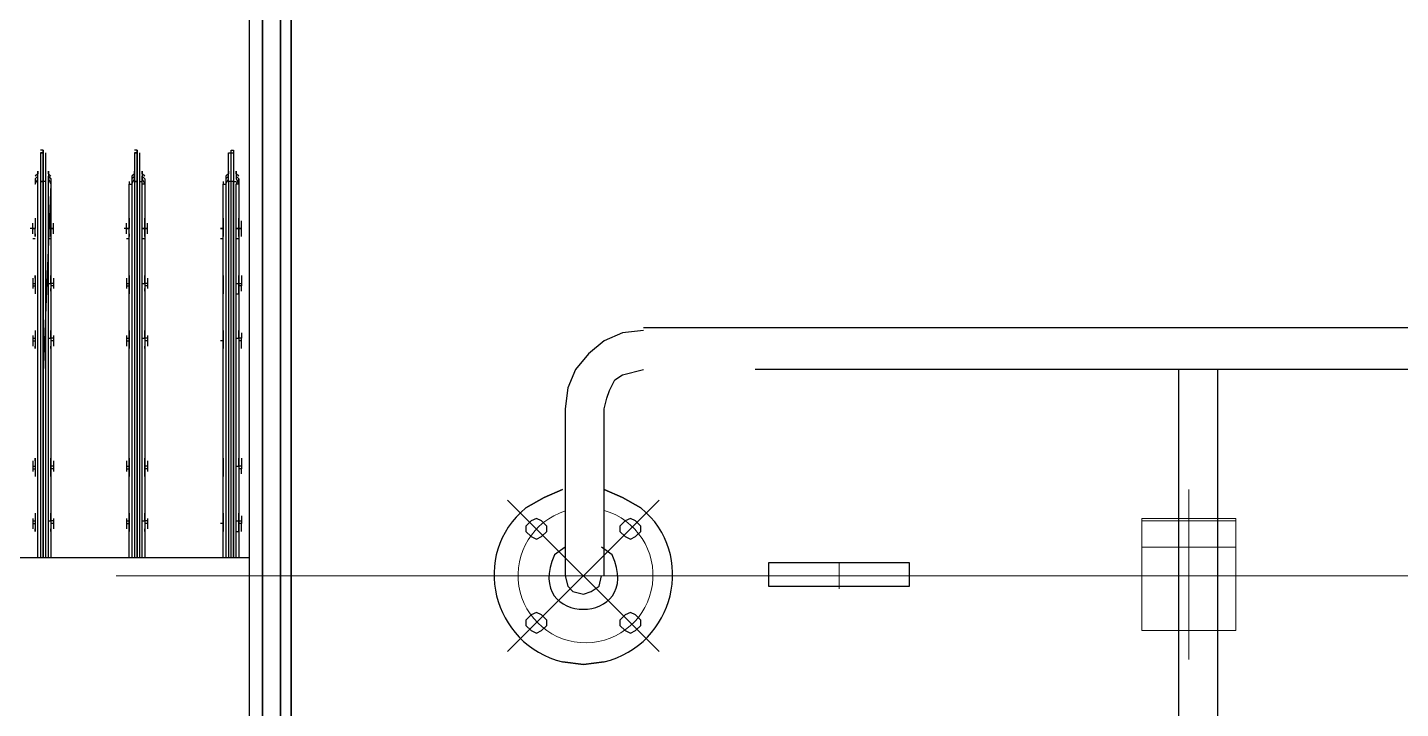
# Model space of a CAD drawing. Header units: metres. Extents: x 532250 to 532639, y 2673852 to 2674172.
# Drawn here: x 532449.909 to 532450.637, y 2674048.313 to 2674048.674 of the extents above; entities that cross this region are included whole.
import ezdxf

# ---------------------------------------------------------------- set-up
doc = ezdxf.new("R2010")
doc.units = ezdxf.units.M
doc.header["$MEASUREMENT"] = 0
doc.linetypes.add('PDF_IMPORT', pattern=[1, 0.8, -0.2])
doc.layers.add('IDT', color=7, linetype='Continuous')

# ---------------------------------------------------------------- blocks, each defined once
blk = doc.blocks.new('IDT')
at = {"layer": 'IDT', "color": 0, "lineweight": 25}
for p, q in [((16.38771, 9.26609), (16.38771, 9.83594)), ((16.40846, 9.26609), (16.40846, 9.83594)), ((16.87873, 9.80413), (16.87873, 8.9452)), ((16.88426, 8.9452), (16.88426, 9.80413)), ((16.88426, 9.80413), (16.88426, 8.9452)), ((16.89394, 8.9452), (16.89394, 9.80413)), ((16.89394, 9.80413), (16.89394, 8.9452)), ((16.90086, 8.9452), (16.90086, 9.80413)), ((16.87873, 8.99637), (16.87873, 9.75434)), ((16.71275, 9.421), (16.72381, 9.42238)), ((16.72381, 9.42238), (16.71275, 9.421)), ((16.72381, 9.42238), (16.73488, 9.421)), ((16.73488, 9.421), (16.72381, 9.42238)), ((16.69615, 9.4044), (16.69339, 9.40164)), ((16.69892, 9.40579), (16.69615, 9.4044)), ((16.70168, 9.4044), (16.69892, 9.40579)), ((16.70445, 9.40164), (16.70168, 9.4044)), ((16.74594, 9.4044), (16.74318, 9.40164)), ((16.74871, 9.40579), (16.74594, 9.4044)), ((16.75148, 9.4044), (16.74871, 9.40579)), ((16.75424, 9.40164), (16.75148, 9.4044)), ((16.69339, 9.40164), (16.69339, 9.39887)), ((16.69339, 9.39887), (16.69615, 9.3961)), ((16.69615, 9.3961), (16.69892, 9.39472)), ((16.69892, 9.39472), (16.70168, 9.3961)), ((16.70168, 9.3961), (16.70445, 9.39887)), ((16.70445, 9.39887), (16.70445, 9.40164)), ((16.74318, 9.40164), (16.74318, 9.39887)), ((16.74318, 9.39887), (16.74594, 9.3961)), ((16.74594, 9.3961), (16.74871, 9.39472)), ((16.74871, 9.39472), (16.75148, 9.3961)), ((16.75148, 9.3961), (16.75424, 9.39887)), ((16.75424, 9.39887), (16.75424, 9.40164)), ((16.62561, 9.38089), (16.55092, 9.38089)), ((16.55092, 9.38089), (16.55092, 9.36844)), ((16.62561, 9.36844), (16.62561, 9.38089)), ((16.71552, 9.38089), (16.71413, 9.37536)), ((16.71967, 9.38365), (16.71552, 9.38089)), ((16.72381, 9.38504), (16.71967, 9.38365)), ((16.72935, 9.38365), (16.72381, 9.38504)), ((16.73211, 9.38089), (16.72935, 9.38365)), ((16.7335, 9.37536), (16.73211, 9.38089)), ((16.71275, 9.37536), (16.71275, 9.28683)), ((16.7335, 9.28683), (16.7335, 9.37536)), ((16.55092, 9.36844), (16.62561, 9.36844)), ((17.21622, 9.36567), (16.90086, 9.36567)), ((16.90639, 9.16788), (16.90639, 9.36567)), ((16.90777, 9.36567), (16.90777, 9.16788)), ((16.90916, 9.1665), (16.90916, 9.36567)), ((16.90916, 9.36567), (16.90916, 9.1665)), ((16.91054, 9.36567), (16.91054, 9.1665)), ((16.91192, 9.1665), (16.91192, 9.36567)), ((16.91331, 9.16788), (16.91331, 9.36567)), ((16.91469, 9.36567), (16.91469, 9.16788)), ((16.95618, 9.16788), (16.95618, 9.36567)), ((16.95757, 9.36567), (16.95757, 9.16788)), ((16.95895, 9.36567), (16.95895, 9.1665)), ((16.96033, 9.36567), (16.96033, 9.1665)), ((16.96033, 9.1665), (16.96033, 9.36567)), ((16.96172, 9.1665), (16.96172, 9.36567)), ((16.9631, 9.16788), (16.9631, 9.36567)), ((16.96448, 9.36567), (16.96448, 9.16788)), ((17.00598, 9.16788), (17.00598, 9.36567)), ((17.00736, 9.36567), (17.00736, 9.16788)), ((17.00874, 9.36567), (17.00874, 9.1665)), ((17.01013, 9.1665), (17.01013, 9.36567)), ((17.01013, 9.36567), (17.01013, 9.1665)), ((17.01151, 9.1665), (17.01151, 9.36567)), ((17.01289, 9.36567), (17.01289, 9.16788)), ((16.7086, 9.36429), (16.71413, 9.36014)), ((16.7335, 9.36014), (16.73903, 9.36429)), ((16.69615, 9.35461), (16.69339, 9.35184)), ((16.69339, 9.35184), (16.69339, 9.34908)), ((16.69892, 9.35599), (16.69615, 9.35461)), ((16.70168, 9.35461), (16.69892, 9.35599)), ((16.70445, 9.35184), (16.70168, 9.35461)), ((16.70445, 9.34908), (16.70445, 9.35184)), ((16.74594, 9.35461), (16.74318, 9.35184)), ((16.74318, 9.35184), (16.74318, 9.34908)), ((16.74871, 9.35599), (16.74594, 9.35461)), ((16.75148, 9.35461), (16.74871, 9.35599)), ((16.75424, 9.35184), (16.75148, 9.35461)), ((16.75424, 9.34908), (16.75424, 9.35184)), ((16.90501, 9.35184), (16.90501, 9.35046)), ((16.90777, 9.35184), (16.90639, 9.35184)), ((16.90639, 9.35184), (16.90639, 9.34769)), ((16.91469, 9.34769), (16.91469, 9.35184)), ((16.91469, 9.35184), (16.91469, 9.35046)), ((16.95618, 9.34769), (16.95618, 9.35184)), ((16.95618, 9.35184), (16.95618, 9.35046)), ((16.96448, 9.34631), (16.96448, 9.35184)), ((16.96448, 9.35184), (16.96448, 9.35046)), ((17.00598, 9.34769), (17.00598, 9.35184)), ((17.00598, 9.35184), (17.00598, 9.35046)), ((17.01428, 9.34631), (17.01428, 9.35184)), ((17.01428, 9.35184), (17.01428, 9.35046)), ((16.69339, 9.34908), (16.69615, 9.34631)), ((16.69615, 9.34631), (16.69892, 9.34493)), ((16.69892, 9.34493), (16.70168, 9.34631)), ((16.70168, 9.34631), (16.70445, 9.34908)), ((16.74318, 9.34908), (16.74594, 9.34631)), ((16.74594, 9.34631), (16.74871, 9.34493)), ((16.74871, 9.34493), (16.75148, 9.34631)), ((16.75148, 9.34631), (16.75424, 9.34908)), ((16.90501, 9.35046), (16.90501, 9.34769)), ((16.90501, 9.34631), (16.90501, 9.34769)), ((16.90501, 9.34769), (16.90639, 9.34769)), ((16.90639, 9.34631), (16.90501, 9.34631)), ((16.90501, 9.34493), (16.90501, 9.34631)), ((16.90501, 9.34354), (16.90501, 9.34493)), ((16.90639, 9.34769), (16.90639, 9.34631)), ((16.90777, 9.34631), (16.90639, 9.34631)), ((16.90639, 9.34631), (16.90639, 9.34216)), ((16.91469, 9.35046), (16.91469, 9.34769)), ((16.91469, 9.34631), (16.91469, 9.34769)), ((16.91469, 9.34769), (16.91607, 9.34769)), ((16.91469, 9.34631), (16.91469, 9.34769)), ((16.91469, 9.34216), (16.91469, 9.34631)), ((16.91469, 9.34493), (16.91469, 9.34631)), ((16.91469, 9.34354), (16.91469, 9.34493)), ((16.9548, 9.34769), (16.9548, 9.35046)), ((16.9548, 9.34631), (16.9548, 9.34769)), ((16.9548, 9.34769), (16.95618, 9.34769)), ((16.9548, 9.34493), (16.9548, 9.34631)), ((16.9548, 9.34631), (16.95618, 9.34631)), ((16.95618, 9.34631), (16.95618, 9.34769)), ((16.95757, 9.34631), (16.95618, 9.34631)), ((16.95618, 9.34631), (16.95618, 9.34216)), ((16.95618, 9.34493), (16.95618, 9.34354)), ((16.96587, 9.34769), (16.96448, 9.34769)), ((16.96448, 9.34216), (16.96448, 9.34631)), ((16.96587, 9.34631), (16.96448, 9.34631)), ((16.96448, 9.34354), (16.96448, 9.34493)), ((16.96587, 9.34769), (16.96587, 9.35046)), ((16.96587, 9.34631), (16.96587, 9.34769)), ((16.96587, 9.34493), (16.96587, 9.34631)), ((17.00459, 9.34769), (17.00459, 9.35046)), ((17.00459, 9.34631), (17.00459, 9.34769)), ((17.00459, 9.34769), (17.00598, 9.34769)), ((17.00459, 9.34493), (17.00459, 9.34631)), ((17.00459, 9.34631), (17.00598, 9.34631)), ((17.00598, 9.34631), (17.00598, 9.34769)), ((17.00736, 9.34631), (17.00598, 9.34631)), ((17.00598, 9.34631), (17.00598, 9.34216)), ((17.00598, 9.34493), (17.00598, 9.34354)), ((17.01566, 9.34769), (17.01428, 9.34769)), ((17.01428, 9.34216), (17.01428, 9.34631)), ((17.01566, 9.34631), (17.01428, 9.34631)), ((17.01428, 9.34354), (17.01428, 9.34493)), ((17.01566, 9.34769), (17.01566, 9.35046)), ((17.01566, 9.34631), (17.01566, 9.34769)), ((17.01566, 9.34493), (17.01566, 9.34631)), ((16.70307, 9.33386), (16.69339, 9.33939)), ((16.69339, 9.33939), (16.70307, 9.33386)), ((16.75424, 9.33939), (16.74456, 9.33386)), ((16.74456, 9.33386), (16.75424, 9.33939)), ((16.71275, 9.32971), (16.70307, 9.33386)), ((16.70307, 9.33386), (16.71275, 9.32971)), ((16.74456, 9.33386), (16.73488, 9.32971)), ((16.73488, 9.32971), (16.74456, 9.33386)), ((16.90639, 9.31726), (16.90639, 9.3228)), ((16.91469, 9.31726), (16.91469, 9.3228)), ((16.95618, 9.3228), (16.95618, 9.31865)), ((16.96448, 9.31726), (16.96448, 9.3228)), ((17.00598, 9.3228), (17.00598, 9.31865)), ((17.01428, 9.31726), (17.01428, 9.3228)), ((16.90501, 9.32141), (16.90501, 9.32003)), ((16.90501, 9.32003), (16.90501, 9.31865)), ((16.90501, 9.31726), (16.90501, 9.31865)), ((16.90501, 9.31865), (16.90639, 9.31865)), ((16.90501, 9.3145), (16.90501, 9.31726)), ((16.90501, 9.31726), (16.90639, 9.31726)), ((16.90501, 9.31311), (16.90501, 9.3145)), ((16.90777, 9.31726), (16.90639, 9.31726)), ((16.90639, 9.31726), (16.90639, 9.31311)), ((16.91469, 9.32141), (16.91469, 9.32003)), ((16.91469, 9.32003), (16.91469, 9.31865)), ((16.91469, 9.31865), (16.91469, 9.3145)), ((16.91469, 9.31311), (16.91469, 9.31726)), ((16.91469, 9.3145), (16.91469, 9.31311)), ((16.9548, 9.31865), (16.9548, 9.32003)), ((16.9548, 9.31726), (16.9548, 9.31865)), ((16.9548, 9.31865), (16.95618, 9.31865)), ((16.9548, 9.3145), (16.9548, 9.31726)), ((16.9548, 9.31726), (16.95618, 9.31726)), ((16.95618, 9.32141), (16.95618, 9.32003)), ((16.95618, 9.31865), (16.95618, 9.31726)), ((16.95618, 9.31726), (16.95618, 9.31311)), ((16.95618, 9.31311), (16.95618, 9.3145)), ((16.96448, 9.32003), (16.96448, 9.32141)), ((16.96587, 9.31865), (16.96448, 9.31865)), ((16.96448, 9.31311), (16.96448, 9.31726)), ((16.96587, 9.31726), (16.96448, 9.31726)), ((16.96448, 9.3145), (16.96448, 9.31311)), ((16.96587, 9.31865), (16.96587, 9.32003)), ((16.96587, 9.31726), (16.96587, 9.31865)), ((16.96587, 9.3145), (16.96587, 9.31726)), ((17.00459, 9.31865), (17.00459, 9.32003)), ((17.00459, 9.31726), (17.00459, 9.31865)), ((17.00459, 9.31865), (17.00598, 9.31865)), ((17.00459, 9.3145), (17.00459, 9.31726)), ((17.00459, 9.31726), (17.00598, 9.31726)), ((17.00598, 9.32141), (17.00598, 9.32003)), ((17.00598, 9.31865), (17.00598, 9.31726)), ((17.00598, 9.31726), (17.00598, 9.31311)), ((17.00598, 9.31311), (17.00598, 9.3145)), ((17.01428, 9.32003), (17.01428, 9.32141)), ((17.01566, 9.31865), (17.01428, 9.31865)), ((17.01428, 9.31311), (17.01428, 9.31726)), ((17.01566, 9.31726), (17.01428, 9.31726)), ((17.01428, 9.3145), (17.01428, 9.31311)), ((17.01566, 9.31865), (17.01566, 9.32003)), ((17.01566, 9.31726), (17.01566, 9.31865)), ((17.01566, 9.3145), (17.01566, 9.31726)), ((16.71275, 9.28683), (16.71137, 9.2813)), ((16.73211, 9.27577), (16.7335, 9.28683)), ((16.71137, 9.2813), (16.70998, 9.27715)), ((16.70722, 9.27162), (16.70307, 9.26885)), ((16.70998, 9.27715), (16.70722, 9.27162)), ((16.72796, 9.26609), (16.73211, 9.27577)), ((16.70307, 9.26885), (16.692, 9.26609)), ((16.72105, 9.25779), (16.72796, 9.26609)), ((16.71275, 9.25087), (16.72105, 9.25779)), ((16.70307, 9.24672), (16.71275, 9.25087)), ((16.90501, 9.25502), (16.90501, 9.25364)), ((16.90501, 9.25364), (16.90501, 9.25087)), ((16.90501, 9.25087), (16.90501, 9.24949)), ((16.90501, 9.25087), (16.90639, 9.25087)), ((16.90501, 9.24949), (16.90639, 9.24949)), ((16.90501, 9.24811), (16.90501, 9.24949)), ((16.90639, 9.25087), (16.90639, 9.25502)), ((16.90639, 9.24949), (16.90639, 9.25087)), ((16.90777, 9.24949), (16.90639, 9.24949)), ((16.90639, 9.24949), (16.90639, 9.24534)), ((16.91469, 9.25087), (16.91469, 9.25502)), ((16.91469, 9.24949), (16.91469, 9.25087)), ((16.91469, 9.24949), (16.91469, 9.25087)), ((16.91469, 9.25087), (16.91607, 9.25087)), ((16.91469, 9.24534), (16.91469, 9.24949)), ((16.9548, 9.25087), (16.9548, 9.25364)), ((16.9548, 9.24949), (16.9548, 9.25087)), ((16.9548, 9.25087), (16.95618, 9.25087)), ((16.9548, 9.24811), (16.9548, 9.24949)), ((16.9548, 9.24949), (16.95618, 9.24949)), ((16.95618, 9.24949), (16.95618, 9.25502)), ((16.95618, 9.25502), (16.95618, 9.25364)), ((16.95757, 9.24949), (16.95618, 9.24949)), ((16.95618, 9.24949), (16.95618, 9.24534)), ((16.96448, 9.25087), (16.96448, 9.25502)), ((16.96448, 9.25502), (16.96448, 9.25364)), ((16.96448, 9.24534), (16.96448, 9.25087)), ((16.96587, 9.25087), (16.96448, 9.25087)), ((16.96587, 9.24949), (16.96448, 9.24949)), ((16.96587, 9.25087), (16.96587, 9.25364)), ((16.96587, 9.24949), (16.96587, 9.25087)), ((16.96587, 9.24811), (16.96587, 9.24949)), ((17.00459, 9.25087), (17.00459, 9.25364)), ((17.00459, 9.24949), (17.00459, 9.25087)), ((17.00459, 9.25087), (17.00598, 9.25087)), ((17.00459, 9.24811), (17.00459, 9.24949)), ((17.00459, 9.24949), (17.00598, 9.24949)), ((17.00598, 9.24949), (17.00598, 9.25502)), ((17.00598, 9.25502), (17.00598, 9.25364)), ((17.00736, 9.24949), (17.00598, 9.24949)), ((17.00598, 9.24949), (17.00598, 9.24534)), ((17.01428, 9.25087), (17.01428, 9.25502)), ((17.01428, 9.25502), (17.01428, 9.25364)), ((17.01428, 9.24534), (17.01428, 9.25087)), ((17.01566, 9.25087), (17.01428, 9.25087)), ((17.01566, 9.24949), (17.01428, 9.24949)), ((17.01566, 9.25087), (17.01566, 9.25364)), ((17.01566, 9.24949), (17.01566, 9.25087)), ((17.01566, 9.24811), (17.01566, 9.24949)), ((14.96445, 9.24396), (16.692, 9.24396)), ((16.692, 9.24534), (16.70307, 9.24672)), ((16.90501, 9.24672), (16.90501, 9.24811)), ((16.91469, 9.24672), (16.91469, 9.24811)), ((16.95618, 9.24811), (16.95618, 9.24672)), ((16.96448, 9.24672), (16.96448, 9.24811)), ((17.00598, 9.24811), (17.00598, 9.24672)), ((17.01428, 9.24672), (17.01428, 9.24811)), ((16.90501, 9.22459), (16.90501, 9.22321)), ((16.90501, 9.22321), (16.90501, 9.22183)), ((16.90501, 9.22044), (16.90501, 9.22183)), ((16.90501, 9.22183), (16.90639, 9.22183)), ((16.90639, 9.22044), (16.90501, 9.22044)), ((16.90501, 9.21768), (16.90501, 9.22044)), ((16.90777, 9.22598), (16.90639, 9.22598)), ((16.90639, 9.22598), (16.90639, 9.22183)), ((16.90639, 9.22183), (16.90639, 9.22044)), ((16.90777, 9.22044), (16.90639, 9.22044)), ((16.90639, 9.22044), (16.90639, 9.21629)), ((16.91469, 9.22183), (16.91469, 9.22598)), ((16.91469, 9.22459), (16.91469, 9.22321)), ((16.91469, 9.22321), (16.91469, 9.22183)), ((16.91469, 9.22183), (16.91469, 9.22044)), ((16.91469, 9.22044), (16.91469, 9.22183)), ((16.91469, 9.22044), (16.91469, 9.21768)), ((16.91469, 9.21629), (16.91469, 9.22044)), ((16.9548, 9.22183), (16.9548, 9.22321)), ((16.9548, 9.22044), (16.9548, 9.22183)), ((16.9548, 9.22183), (16.95618, 9.22183)), ((16.9548, 9.21768), (16.9548, 9.22044)), ((16.9548, 9.22044), (16.95618, 9.22044)), ((16.95618, 9.22044), (16.95618, 9.22598)), ((16.95618, 9.22459), (16.95618, 9.22321)), ((16.95757, 9.22044), (16.95618, 9.22044)), ((16.95618, 9.22044), (16.95618, 9.21629)), ((16.96448, 9.22183), (16.96448, 9.22598)), ((16.96448, 9.22321), (16.96448, 9.22459)), ((16.96448, 9.22044), (16.96448, 9.22183)), ((16.96587, 9.22183), (16.96448, 9.22183)), ((16.96448, 9.21629), (16.96448, 9.22044)), ((16.96587, 9.22044), (16.96448, 9.22044)), ((16.96587, 9.22183), (16.96587, 9.22321)), ((16.96587, 9.22044), (16.96587, 9.22183)), ((16.96587, 9.21768), (16.96587, 9.22044)), ((17.00459, 9.22183), (17.00459, 9.22321)), ((17.00459, 9.22044), (17.00459, 9.22183)), ((17.00459, 9.22183), (17.00598, 9.22183)), ((17.00459, 9.21768), (17.00459, 9.22044)), ((17.00459, 9.22044), (17.00598, 9.22044)), ((17.00598, 9.22044), (17.00598, 9.22598)), ((17.00598, 9.22459), (17.00598, 9.22321)), ((17.00736, 9.22044), (17.00598, 9.22044)), ((17.00598, 9.22044), (17.00598, 9.21629)), ((17.01428, 9.22183), (17.01428, 9.22598)), ((17.01428, 9.22321), (17.01428, 9.22459)), ((17.01428, 9.22044), (17.01428, 9.22183)), ((17.01566, 9.22183), (17.01428, 9.22183)), ((17.01428, 9.21629), (17.01428, 9.22044)), ((17.01566, 9.22044), (17.01428, 9.22044)), ((17.01566, 9.22183), (17.01566, 9.22321)), ((17.01566, 9.22044), (17.01566, 9.22183)), ((17.01566, 9.21768), (17.01566, 9.22044)), ((16.90501, 9.21629), (16.90501, 9.21768)), ((16.91469, 9.21768), (16.91469, 9.21629)), ((16.95618, 9.21629), (16.95618, 9.21768)), ((16.96448, 9.21768), (16.96448, 9.21629)), ((17.00598, 9.21629), (17.00598, 9.21768)), ((17.01428, 9.21768), (17.01428, 9.21629)), ((16.90501, 9.19555), (16.90501, 9.19416)), ((16.90501, 9.19416), (16.90501, 9.1914)), ((16.90501, 9.1914), (16.90639, 9.1914)), ((16.90639, 9.1914), (16.90501, 9.1914)), ((16.90501, 9.1914), (16.90501, 9.18863)), ((16.90501, 9.1914), (16.90639, 9.1914)), ((16.90639, 9.19693), (16.90777, 9.19693)), ((16.90639, 9.19555), (16.90639, 9.1914)), ((16.90639, 9.1914), (16.90777, 9.1914)), ((16.90777, 9.1914), (16.90639, 9.1914)), ((16.90639, 9.1914), (16.90639, 9.18586)), ((16.91469, 9.19693), (16.91607, 9.19693)), ((16.91469, 9.1914), (16.91469, 9.19555)), ((16.91469, 9.19555), (16.91469, 9.19416)), ((16.91469, 9.19416), (16.91469, 9.1914)), ((16.91469, 9.18586), (16.91469, 9.1914)), ((16.91469, 9.1914), (16.91607, 9.1914)), ((16.91607, 9.1914), (16.91469, 9.1914)), ((16.91469, 9.1914), (16.91469, 9.18863)), ((16.9548, 9.19416), (16.9548, 9.1914)), ((16.9548, 9.1914), (16.95618, 9.1914)), ((16.95618, 9.1914), (16.9548, 9.1914)), ((16.9548, 9.1914), (16.9548, 9.18863)), ((16.95618, 9.19693), (16.95757, 9.19693)), ((16.95618, 9.19416), (16.95618, 9.19555)), ((16.95618, 9.19555), (16.95618, 9.1914)), ((16.95618, 9.1914), (16.95757, 9.1914)), ((16.95757, 9.1914), (16.95618, 9.1914)), ((16.95618, 9.1914), (16.95618, 9.18586)), ((16.96448, 9.19693), (16.96587, 9.19693)), ((16.96448, 9.19416), (16.96448, 9.19555)), ((16.96448, 9.19555), (16.96448, 9.1914)), ((16.96448, 9.18586), (16.96448, 9.1914)), ((16.96448, 9.1914), (16.96587, 9.1914)), ((16.96448, 9.1914), (16.96587, 9.1914)), ((16.96587, 9.1914), (16.96448, 9.1914)), ((16.96587, 9.19416), (16.96587, 9.1914)), ((16.96587, 9.1914), (16.96725, 9.1914)), ((16.96587, 9.1914), (16.96587, 9.18863)), ((17.00459, 9.19416), (17.00459, 9.1914)), ((17.00459, 9.1914), (17.00598, 9.1914)), ((17.00598, 9.1914), (17.00459, 9.1914)), ((17.00459, 9.1914), (17.00459, 9.18863)), ((17.00598, 9.19693), (17.00736, 9.19693)), ((17.00598, 9.19416), (17.00598, 9.19555)), ((17.00598, 9.19555), (17.00598, 9.1914)), ((17.00598, 9.1914), (17.00736, 9.1914)), ((17.00736, 9.1914), (17.00598, 9.1914)), ((17.00598, 9.1914), (17.00598, 9.18586)), ((17.01428, 9.19693), (17.01566, 9.19693)), ((17.01428, 9.19416), (17.01428, 9.19555)), ((17.01428, 9.19555), (17.01428, 9.1914)), ((17.01428, 9.18586), (17.01428, 9.1914)), ((17.01428, 9.1914), (17.01566, 9.1914)), ((17.01428, 9.1914), (17.01566, 9.1914)), ((17.01566, 9.1914), (17.01428, 9.1914)), ((17.01566, 9.19416), (17.01566, 9.1914)), ((17.01566, 9.1914), (17.01704, 9.1914)), ((17.01566, 9.1914), (17.01566, 9.18863)), ((16.90501, 9.18863), (16.90501, 9.18725)), ((16.91469, 9.18863), (16.91469, 9.18725)), ((16.95618, 9.18863), (16.95618, 9.18725)), ((16.96448, 9.18725), (16.96448, 9.18863)), ((17.00598, 9.18863), (17.00598, 9.18725)), ((17.01428, 9.18725), (17.01428, 9.18863)), ((16.90777, 9.16512), (16.90639, 9.16788)), ((16.90639, 9.16788), (16.90777, 9.16788)), ((16.90777, 9.16788), (16.90639, 9.16512)), ((16.90639, 9.1665), (16.90639, 9.16788)), ((16.90639, 9.16512), (16.90639, 9.1665)), ((16.90639, 9.16512), (16.90777, 9.16373)), ((16.90777, 9.16373), (16.90639, 9.16512)), ((16.90639, 9.16373), (16.90777, 9.16235)), ((16.90916, 9.1665), (16.90777, 9.1665)), ((16.90777, 9.16097), (16.90777, 9.16512)), ((16.90777, 9.16235), (16.90777, 9.16097)), ((16.90916, 9.15129), (16.90916, 9.1665)), ((16.90916, 9.1665), (16.91054, 9.1665)), ((16.90916, 9.1499), (16.90916, 9.1665)), ((16.91054, 9.1665), (16.91192, 9.1665)), ((16.91054, 9.1665), (16.91054, 9.1499)), ((16.91331, 9.16788), (16.91192, 9.16512)), ((16.91192, 9.1665), (16.91192, 9.15129)), ((16.91192, 9.16512), (16.91192, 9.16097)), ((16.91192, 9.16373), (16.91331, 9.16512)), ((16.91192, 9.16235), (16.91331, 9.16373)), ((16.91192, 9.16097), (16.91192, 9.16235)), ((16.91469, 9.16788), (16.91331, 9.16788)), ((16.91331, 9.16373), (16.91331, 9.16788)), ((16.91331, 9.16512), (16.91331, 9.1665)), ((16.91469, 9.1665), (16.91469, 9.16788)), ((16.95757, 9.16512), (16.95618, 9.16788)), ((16.95618, 9.16788), (16.95757, 9.16788)), ((16.95618, 9.1665), (16.95618, 9.16788)), ((16.95618, 9.16512), (16.95618, 9.1665)), ((16.95757, 9.16373), (16.95618, 9.16512)), ((16.95618, 9.16373), (16.95757, 9.16235)), ((16.95757, 9.16788), (16.95757, 9.16373)), ((16.95895, 9.1665), (16.95757, 9.1665)), ((16.95757, 9.16097), (16.95757, 9.16512)), ((16.95757, 9.16235), (16.95757, 9.16097)), ((16.95895, 9.1665), (16.95895, 9.15129)), ((16.96172, 9.1665), (16.96033, 9.1665)), ((16.96033, 9.1665), (16.96172, 9.1665)), ((16.96033, 9.1665), (16.96033, 9.1499)), ((16.96033, 9.1499), (16.96033, 9.1665)), ((16.9631, 9.16788), (16.96172, 9.16512)), ((16.96172, 9.15129), (16.96172, 9.1665)), ((16.96172, 9.16512), (16.96172, 9.16097)), ((16.96172, 9.16373), (16.9631, 9.16512)), ((16.96172, 9.16235), (16.9631, 9.16373)), ((16.96172, 9.16097), (16.96172, 9.16235)), ((16.96448, 9.16788), (16.9631, 9.16788)), ((16.9631, 9.16373), (16.9631, 9.16788)), ((16.9631, 9.16512), (16.9631, 9.1665)), ((16.96448, 9.1665), (16.96448, 9.16788)), ((17.00736, 9.16512), (17.00598, 9.16788)), ((17.00598, 9.1665), (17.00598, 9.16788)), ((17.00598, 9.16512), (17.00598, 9.1665)), ((17.00736, 9.16373), (17.00598, 9.16512)), ((17.00598, 9.16373), (17.00736, 9.16235)), ((17.00736, 9.16788), (17.00736, 9.16373)), ((17.00736, 9.16097), (17.00736, 9.16512)), ((17.00736, 9.16235), (17.00736, 9.16097)), ((17.00874, 9.1665), (17.01013, 9.1665)), ((17.00874, 9.1665), (17.00874, 9.15129)), ((17.01151, 9.1665), (17.01013, 9.1665)), ((17.01013, 9.1665), (17.01151, 9.1665)), ((17.01013, 9.1665), (17.01013, 9.1499)), ((17.01013, 9.1499), (17.01013, 9.1665)), ((17.01151, 9.15129), (17.01151, 9.1665)), ((17.01289, 9.16788), (17.01289, 9.16373)), ((17.01428, 9.16788), (17.01289, 9.16512)), ((17.01289, 9.16373), (17.01428, 9.16512)), ((17.01289, 9.16512), (17.01289, 9.16097)), ((17.01289, 9.16235), (17.01428, 9.16373)), ((17.01289, 9.16097), (17.01289, 9.16235)), ((17.01428, 9.1665), (17.01428, 9.16788)), ((17.01428, 9.16512), (17.01428, 9.1665)), ((16.91054, 9.15129), (16.90916, 9.15129)), ((16.91054, 9.1499), (16.90916, 9.1499)), ((16.91192, 9.15129), (16.91054, 9.15129)), ((16.96172, 9.15129), (16.96033, 9.15129)), ((16.96033, 9.15129), (16.96172, 9.15129)), ((16.96033, 9.1499), (16.96172, 9.1499)), ((17.01151, 9.15129), (17.01013, 9.15129)), ((17.01013, 9.15129), (17.01151, 9.15129)), ((17.01013, 9.1499), (17.01151, 9.1499))]:
    blk.add_line(p, q, dxfattribs=at)
at = {"layer": 'IDT', "color": 0, "lineweight": 13}
for p, q in [((16.87873, 9.00052), (16.87873, 9.75019)), ((16.6837, 9.33524), (16.76393, 9.41547)), ((16.76393, 9.33524), (16.6837, 9.41547)), ((16.58827, 9.36844), (16.58827, 9.38227)), ((16.9714, 9.37536), (14.68505, 9.37536)), ((16.63114, 9.37536), (16.54677, 9.37536))]:
    blk.add_line(p, q, dxfattribs=at)
at = {"layer": 'IDT', "color": 0, "lineweight": 9}
blk.add_line((16.40292, 9.41962), (16.40292, 9.32971), dxfattribs=at)
at = {"layer": 'IDT', "color": 0, "lineweight": 15}
for p, q in [((16.37803, 9.34493), (16.37803, 9.4044)), ((16.37803, 9.4044), (16.42782, 9.4044)), ((16.42782, 9.4044), (16.42782, 9.34493)), ((16.42782, 9.36014), (16.37803, 9.36014)), ((16.42782, 9.34631), (16.37803, 9.34631)), ((16.42782, 9.34493), (16.37803, 9.34493))]:
    blk.add_line(p, q, dxfattribs=at)
at = {"layer": 'IDT', "color": 0, "linetype": 'PDF_IMPORT', "lineweight": 25, "ltscale": 0.119167}
blk.add_line((17.00598, 9.16788), (17.01428, 9.36567), dxfattribs=at)
at = {"layer": 'IDT', "color": 0, "linetype": 'PDF_IMPORT', "lineweight": 25, "ltscale": 0.595833}
blk.add_line((14.96445, 9.26609), (16.692, 9.26609), dxfattribs=at)
at = {"layer": 'IDT', "color": 0, "linetype": 'PDF_IMPORT', "lineweight": 25, "ltscale": 0.001667}
blk.add_line((16.91469, 9.24811), (16.91469, 9.25502), dxfattribs=at)
at = {"layer": 'IDT', "color": 0, "lineweight": 13}
blk.add_arc((16.72266, 9.37513), 0.03575, 287.50716, 253.90236, dxfattribs=at)
at = {"layer": 'IDT', "color": 0, "lineweight": 25}
for points in [[(16.71275, 9.421), (16.6757, 9.41187), (16.66323, 9.3639), (16.69339, 9.33939)], [(16.71275, 9.421), (16.6757, 9.41187), (16.66323, 9.3639), (16.69339, 9.33939)], [(16.75424, 9.33939), (16.7844, 9.3639), (16.77193, 9.41187), (16.73488, 9.421)], [(16.75424, 9.33939), (16.7844, 9.3639), (16.77193, 9.41187), (16.73488, 9.421)], [(16.73903, 9.36429), (16.75664, 9.40272), (16.69099, 9.40272), (16.7086, 9.36429)]]:
    blk.add_open_spline(points, degree=3, dxfattribs=at)

msp = doc.modelspace()

# ---------------------------------------------------------------- block references
at = {"layer": 'IDT', "color": 8, "rotation": 180}
msp.add_blockref('IDT', (532466.92728, 2674057.75885), dxfattribs=at)

doc.saveas('drawing.dxf')
